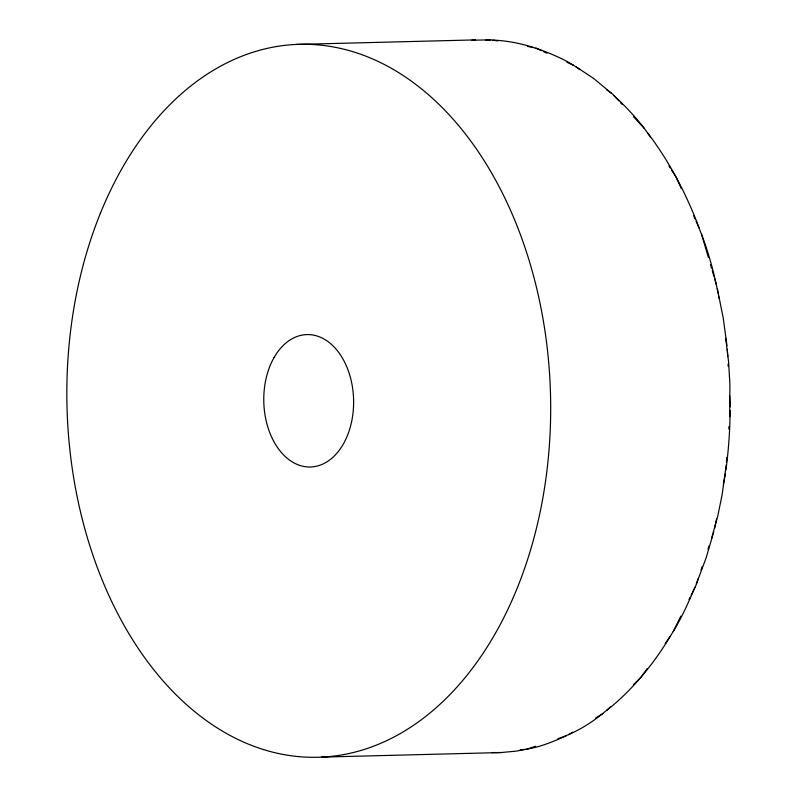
<?xml version="1.0" encoding="UTF-8"?>
<svg xmlns="http://www.w3.org/2000/svg" width="797" height="797" viewBox="0 0 797 797"><rect width="100%" height="100%" fill="white"/><g stroke="black" fill="none" stroke-linecap="round" stroke-linejoin="round"><path stroke-width="1.2" d="M725.738 338.406L728.617 362.097L729.903 384.443L729.693 416.622M726.266 464.95L722.052 495.136L717.679 516.446L711.452 538.782M726.446 462.469L726.794 457.508M728.817 429.015L728.986 426.534M714.63 528.451L716.523 518.877M723.387 484.197L725.509 473.428M713.773 531.828L706.222 557.571L696.369 584.012M698.302 578.214L695.801 585.715L691.168 595.11M701.011 570.094L702.167 566.617M707.975 549.223L709.131 545.736M694.974 587.369C686.556 606.776 677.868 626.462 665.156 643.488M673.236 631.563L680.847 616.101M688.997 599.523L690.082 597.312M670.187 636.464C653.371 664.379 632.36 690.063 606.776 710.386M647.194 668.553L640.728 677.58L633.585 684.484M610.343 706.929C595.309 720.797 577.327 732.284 557.86 738.699M568.57 734.695L572.724 732.144M595.558 718.097L602.831 713.624M566.019 735.93C551.484 742.396 536.182 748.821 520.122 749.857M526.369 749.369L535.704 746.211M524.994 749.469L516.336 751.113L501.193 752.547L321.55 757.11M471.954 40.219L490.643 39.85L497.836 40.946M485.762 40.239L490.643 39.85M295.807 44.453L475.45 39.89M491.839 752.577L501.193 752.547M527.574 46.395L535.933 48.149C551.165 53.748 566.707 59.795 579.768 69.598M535.933 48.149L541.452 50.679M543.664 51.685L546.971 53.2M566.856 62.276L573.491 65.304M575.793 66.639L593.416 78.285L611.568 93.349M606.597 89.643L612.734 94.225L618.811 100.811M613.879 95.471C627.259 108.133 640.33 121.582 650.352 137.114M620.455 102.594L622.098 104.377M633.615 116.83L644.305 128.407M647.702 132.989C669.57 161.781 686.456 194.169 699.148 227.972M668.902 165.925L670.227 167.988M671.552 170.04L676.195 177.243L681.296 188.52M693.539 215.569L695.064 218.946M696.09 221.207C706.351 244.191 713.255 268.758 718.127 293.416M701.43 233.85L708.403 257.531M710.496 264.634L711.542 268.19M712.239 270.562L713.982 276.479M714.68 278.85L716.423 284.768M717.31 288.554L723.208 317.883L726.964 345.699M718.545 295.846L718.954 298.277M727.332 349.295L727.701 356.648M728.069 363.99L728.189 366.441M729.673 395.82L730.231 406.839M493.074 40.069A327.995 222.433 88.5 0 1 533.522 47.481M730.132 410.425A327.995 222.433 88.5 0 1 725.918 469.901M100.342 213.397A356.588 241.83 88.5 0 0 306.357 757.15A356.588 241.83 88.5 0 0 519.345 231.797A356.588 241.83 88.5 0 0 100.342 213.397M273.979 357.704A66.221 44.911 88.5 0 0 301.326 465.866A66.221 44.911 88.5 0 0 350.75 378.774A66.221 44.911 88.5 0 0 273.979 357.704"/></g></svg>
